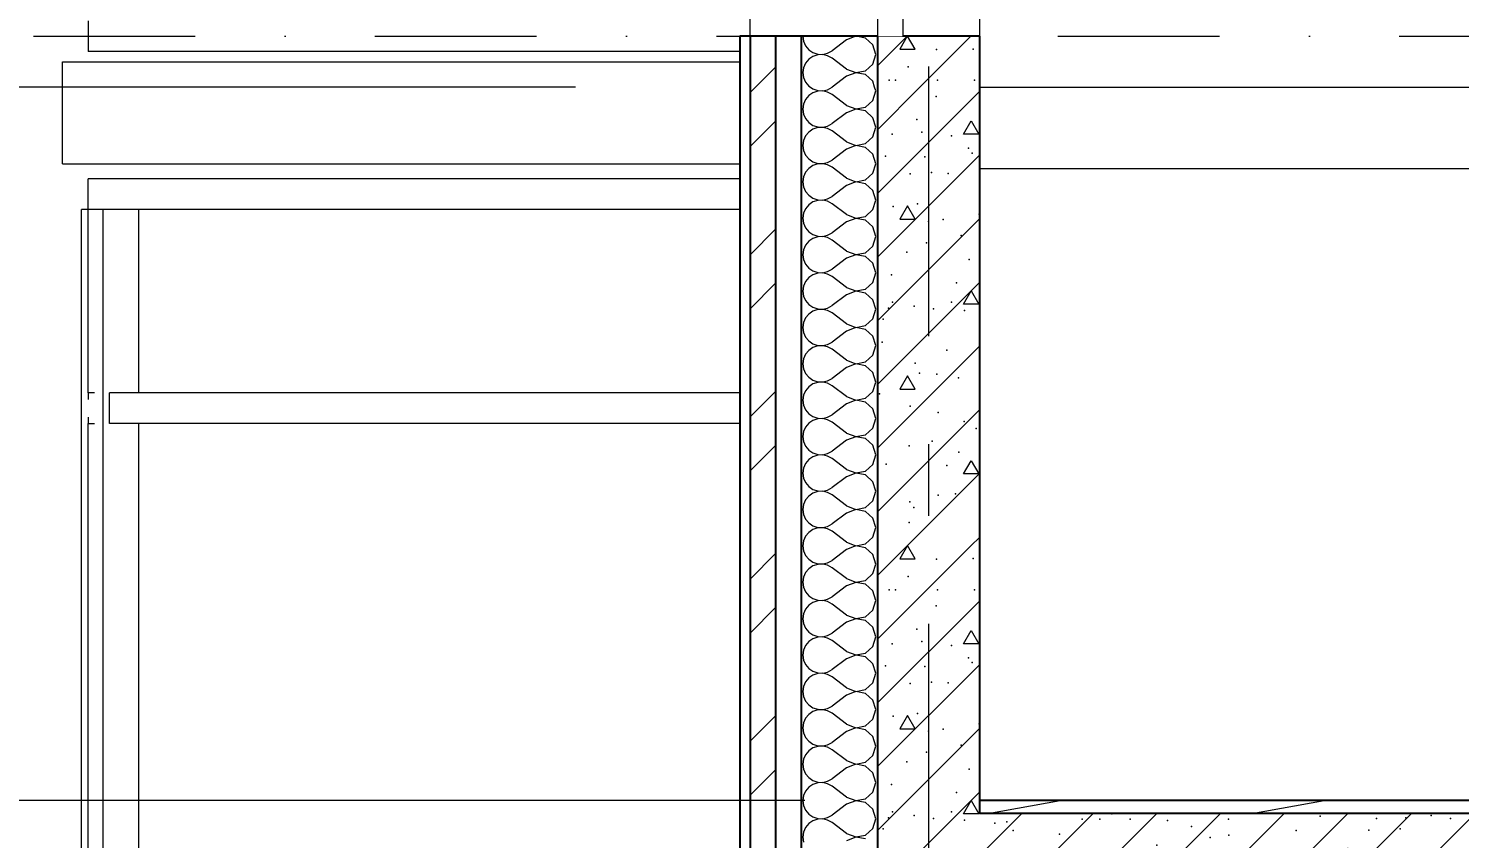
# Model space of a CAD drawing. Header units: millimetres. Extents: x 18162 to 7085488, y 72188 to 247925.
# Drawn here: x 3663562 to 3666371, y 120544 to 122133 of the extents above; entities that cross this region are included whole.
import ezdxf
from ezdxf.enums import TextEntityAlignment as Align

# ---------------------------------------------------------------- set-up
doc = ezdxf.new("R2010")
doc.units = ezdxf.units.MM
doc.header["$MEASUREMENT"] = 0
for name, pattern in [('Dot & Dashed', [670.277762, 317.5, -176.388889, 0, -176.388874]), ('Double Dashed', [1093.611073, 529.166651, -211.666656, 141.111112, -211.666656]), ('Wipeout_Contour', [1000, 0, -1000])]:
    doc.linetypes.add(name, pattern=pattern)
for name, color, linetype in [('Archicad Windows', 7, 'Continuous'), ('Finish - Wall', 7, 'Continuous'), ('Structural - Bearing', 7, 'Continuous'), ('Structural - Grid', 7, 'Continuous'), ('Structural - Stair & Railing', 7, 'Continuous')]:
    doc.layers.add(name, color=color, linetype=linetype)
doc.styles.add('GENERATED_STYLE_3', font='', dxfattribs={"width": 0.8})
doc.styles.get('GENERATED_STYLE_3').set_extended_font_data('ISOCPEUR MON')
doc.dimstyles.new('GENERATED_STYLE__7', dxfattribs={"dimtxt": 220.000005, "dimasz": 114, "dimexe": 0.18, "dimexo": 342.629951, "dimgap": 0, "dimtad": 1, "dimdec": 0, "dimzin": 0, "dimdsep": 46, "dimtxsty": 'GENERATED_STYLE_3', "dimblk": 'ARROWHEAD_2', "dimblk1": 'ARROWHEAD_2', "dimblk2": 'ARROWHEAD_2', "dimcen": 0.09, "dimclrd": 13, "dimclre": 13, "dimclrt": 13, "dimadec": 0, "dimazin": 0, "dimtfac": 1, "dimtdec": 4, "dimtmove": 0, "dimatfit": 3, "dimfxl": 1, "dimtolj": 1, "dimtzin": 0, "dimarcsym": 0})
pattern_1 = [(45, (3761974.73, 95118), (-159.09903, 159.09903), []), (45, (3761921.7, 95171.04), (-159.09903, 159.09903), [])]

# ---------------------------------------------------------------- blocks, each defined once
blk = doc.blocks.new('*X848', base_point=(3761974.7, 95118))
at = {"layer": 'Structural - Bearing', "color": 7, "linetype": 'Continuous', "lineweight": 9}
for p, q in [((3665094.2, 122001.5), (3665088, 121993.9)), ((3665102.4, 122007.1), (3665094.2, 122001.5)), ((3665097.5, 122018), (3665102.4, 122014.6)), ((3665102.4, 122014.6), (3665111.7, 122011.5)), ((3665111.7, 122010.2), (3665102.4, 122007.1)), ((3665111.7, 122011.5), (3665121.5, 122011)), ((3665121.5, 122010.7), (3665111.7, 122010.2)), ((3665121.5, 122011), (3665131.1, 122013.2)), ((3665131.1, 122008.5), (3665121.5, 122010.7)), ((3665131.1, 122013.2), (3665139.8, 122018)), ((3665139.8, 122003.7), (3665131.1, 122008.5)), ((3665168.3, 121982.3), (3665139.8, 122003.7)), ((3665220.1, 121992.1), (3665225.5, 122010.9)), ((3665225.5, 122010.9), (3665223.5, 122018)), ((3665084, 121984.9), (3665082.6, 121975.1)), ((3665082.6, 121975.1), (3665084, 121965.4)), ((3665088, 121993.9), (3665084, 121984.9)), ((3665168.3, 121968), (3665139.8, 121946.6)), ((3665168.3, 121982.3), (3665186.6, 121975.3)), ((3665186.6, 121975), (3665168.3, 121968)), ((3665186.6, 121975.3), (3665205.7, 121978.9)), ((3665205.7, 121971.4), (3665186.6, 121975)), ((3665205.7, 121978.9), (3665220.1, 121992.1)), ((3665220.1, 121958.2), (3665205.7, 121971.4)), ((3665084, 121965.4), (3665088, 121956.4)), ((3665088, 121956.4), (3665094.2, 121948.8)), ((3665094.2, 121948.8), (3665102.4, 121943.2)), ((3665102.4, 121943.2), (3665111.7, 121940.1)), ((3665111.7, 121940.1), (3665121.5, 121939.6)), ((3665121.5, 121939.6), (3665131.1, 121941.8)), ((3665131.1, 121941.8), (3665139.8, 121946.6)), ((3665225.5, 121939.4), (3665220.1, 121958.2)), ((3665084, 121913.5), (3665082.6, 121903.7)), ((3665088, 121922.5), (3665084, 121913.5)), ((3665094.2, 121930.1), (3665088, 121922.5)), ((3665102.4, 121935.7), (3665094.2, 121930.1)), ((3665111.7, 121938.8), (3665102.4, 121935.7)), ((3665121.5, 121939.3), (3665111.7, 121938.8)), ((3665131.1, 121937.1), (3665121.5, 121939.3)), ((3665139.8, 121932.3), (3665131.1, 121937.1)), ((3665168.3, 121910.9), (3665139.8, 121932.3)), ((3665205.7, 121907.5), (3665220.1, 121920.7)), ((3665220.1, 121920.7), (3665225.5, 121939.4)), ((3665082.6, 121903.7), (3665084, 121894)), ((3665084, 121894), (3665088, 121884.9)), ((3665088, 121884.9), (3665094.2, 121877.4)), ((3665168.3, 121896.6), (3665139.8, 121875.1)), ((3665168.3, 121910.9), (3665186.6, 121903.9)), ((3665186.6, 121903.6), (3665168.3, 121896.6)), ((3665186.6, 121903.9), (3665205.7, 121907.5)), ((3665205.7, 121900), (3665186.6, 121903.6)), ((3665220.1, 121886.8), (3665205.7, 121900)), ((3665225.5, 121868), (3665220.1, 121886.8)), ((3665094.2, 121858.7), (3665088, 121851.1)), ((3665094.2, 121877.4), (3665102.4, 121871.8)), ((3665102.4, 121864.2), (3665094.2, 121858.7)), ((3665102.4, 121871.8), (3665111.7, 121868.6)), ((3665111.7, 121867.4), (3665102.4, 121864.2)), ((3665111.7, 121868.6), (3665121.5, 121868.2)), ((3665121.5, 121867.9), (3665111.7, 121867.4)), ((3665121.5, 121868.2), (3665131.1, 121870.4)), ((3665131.1, 121865.6), (3665121.5, 121867.9)), ((3665131.1, 121870.4), (3665139.8, 121875.1)), ((3665139.8, 121860.9), (3665131.1, 121865.6)), ((3665168.3, 121839.4), (3665139.8, 121860.9)), ((3665220.1, 121849.2), (3665225.5, 121868)), ((3665084, 121842.1), (3665082.6, 121832.3)), ((3665082.6, 121832.3), (3665084, 121822.5)), ((3665088, 121851.1), (3665084, 121842.1)), ((3665168.3, 121839.4), (3665186.6, 121832.4)), ((3665186.6, 121832.1), (3665168.3, 121825.1)), ((3665186.6, 121832.4), (3665205.7, 121836.1)), ((3665205.7, 121828.5), (3665186.6, 121832.1)), ((3665205.7, 121836.1), (3665220.1, 121849.2)), ((3665220.1, 121815.4), (3665205.7, 121828.5)), ((3665084, 121822.5), (3665088, 121813.5)), ((3665088, 121813.5), (3665094.2, 121805.9)), ((3665094.2, 121805.9), (3665102.4, 121800.3)), ((3665102.4, 121800.3), (3665111.7, 121797.2)), ((3665131.1, 121799), (3665139.8, 121803.7)), ((3665168.3, 121825.1), (3665139.8, 121803.7)), ((3665225.5, 121796.6), (3665220.1, 121815.4)), ((3665088, 121779.6), (3665084, 121770.6)), ((3665094.2, 121787.2), (3665088, 121779.6)), ((3665102.4, 121792.8), (3665094.2, 121787.2)), ((3665111.7, 121796), (3665102.4, 121792.8)), ((3665111.7, 121797.2), (3665121.5, 121796.7)), ((3665121.5, 121796.4), (3665111.7, 121796)), ((3665121.5, 121796.7), (3665131.1, 121799)), ((3665131.1, 121794.2), (3665121.5, 121796.4)), ((3665139.8, 121789.4), (3665131.1, 121794.2)), ((3665168.3, 121768), (3665139.8, 121789.4)), ((3665205.7, 121764.6), (3665220.1, 121777.8)), ((3665220.1, 121777.8), (3665225.5, 121796.6)), ((3665084, 121770.6), (3665082.6, 121760.9)), ((3665082.6, 121760.9), (3665084, 121751.1)), ((3665084, 121751.1), (3665088, 121742.1)), ((3665168.3, 121753.7), (3665139.8, 121732.3)), ((3665168.3, 121768), (3665186.6, 121761)), ((3665186.6, 121760.7), (3665168.3, 121753.7)), ((3665186.6, 121761), (3665205.7, 121764.6)), ((3665205.7, 121757.1), (3665186.6, 121760.7)), ((3665220.1, 121743.9), (3665205.7, 121757.1)), ((3665225.5, 121725.1), (3665220.1, 121743.9)), ((3665088, 121742.1), (3665094.2, 121734.5)), ((3665094.2, 121715.8), (3665088, 121708.2)), ((3665094.2, 121734.5), (3665102.4, 121728.9)), ((3665102.4, 121721.4), (3665094.2, 121715.8)), ((3665102.4, 121728.9), (3665111.7, 121725.8)), ((3665111.7, 121724.5), (3665102.4, 121721.4)), ((3665111.7, 121725.8), (3665121.5, 121725.3)), ((3665121.5, 121725), (3665111.7, 121724.5)), ((3665121.5, 121725.3), (3665131.1, 121727.5)), ((3665131.1, 121722.8), (3665121.5, 121725)), ((3665131.1, 121727.5), (3665139.8, 121732.3)), ((3665139.8, 121718), (3665131.1, 121722.8)), ((3665168.3, 121696.6), (3665139.8, 121718)), ((3665220.1, 121706.4), (3665225.5, 121725.1)), ((3665084, 121699.2), (3665082.6, 121689.4)), ((3665082.6, 121689.4), (3665084, 121679.7)), ((3665088, 121708.2), (3665084, 121699.2)), ((3665168.3, 121696.6), (3665186.6, 121689.6)), ((3665186.6, 121689.3), (3665168.3, 121682.3)), ((3665186.6, 121689.6), (3665205.7, 121693.2)), ((3665205.7, 121685.7), (3665186.6, 121689.3)), ((3665205.7, 121693.2), (3665220.1, 121706.4)), ((3665084, 121679.7), (3665088, 121670.7)), ((3665088, 121670.7), (3665094.2, 121663.1)), ((3665094.2, 121663.1), (3665102.4, 121657.5)), ((3665131.1, 121656.1), (3665139.8, 121660.9)), ((3665168.3, 121682.3), (3665139.8, 121660.9)), ((3665220.1, 121672.5), (3665205.7, 121685.7)), ((3665225.5, 121653.7), (3665220.1, 121672.5)), ((3665088, 121636.8), (3665084, 121627.8)), ((3665094.2, 121644.4), (3665088, 121636.8)), ((3665102.4, 121650), (3665094.2, 121644.4)), ((3665102.4, 121657.5), (3665111.7, 121654.3)), ((3665111.7, 121653.1), (3665102.4, 121650)), ((3665111.7, 121654.3), (3665121.5, 121653.9)), ((3665121.5, 121653.6), (3665111.7, 121653.1)), ((3665121.5, 121653.9), (3665131.1, 121656.1)), ((3665131.1, 121651.3), (3665121.5, 121653.6)), ((3665139.8, 121646.6), (3665131.1, 121651.3)), ((3665168.3, 121625.1), (3665139.8, 121646.6)), ((3665205.7, 121621.8), (3665220.1, 121634.9)), ((3665220.1, 121634.9), (3665225.5, 121653.7)), ((3665084, 121627.8), (3665082.6, 121618)), ((3665082.6, 121618), (3665084, 121608.2)), ((3665084, 121608.2), (3665088, 121599.2)), ((3665168.3, 121610.9), (3665139.8, 121589.4)), ((3665168.3, 121625.1), (3665186.6, 121618.2)), ((3665186.6, 121617.9), (3665168.3, 121610.9)), ((3665186.6, 121618.2), (3665205.7, 121621.8)), ((3665205.7, 121614.2), (3665186.6, 121617.9)), ((3665220.1, 121601.1), (3665205.7, 121614.2)), ((3665088, 121599.2), (3665094.2, 121591.6)), ((3665094.2, 121591.6), (3665102.4, 121586.1)), ((3665102.4, 121578.5), (3665094.2, 121572.9)), ((3665102.4, 121586.1), (3665111.7, 121582.9)), ((3665111.7, 121581.7), (3665102.4, 121578.5)), ((3665111.7, 121582.9), (3665121.5, 121582.4)), ((3665121.5, 121582.1), (3665111.7, 121581.7)), ((3665121.5, 121582.4), (3665131.1, 121584.7)), ((3665131.1, 121579.9), (3665121.5, 121582.1)), ((3665131.1, 121584.7), (3665139.8, 121589.4)), ((3665139.8, 121575.1), (3665131.1, 121579.9)), ((3665168.3, 121553.7), (3665139.8, 121575.1)), ((3665225.5, 121582.3), (3665220.1, 121601.1)), ((3665220.1, 121563.5), (3665225.5, 121582.3)), ((3665084, 121556.3), (3665082.6, 121546.6)), ((3665082.6, 121546.6), (3665084, 121536.8)), ((3665088, 121565.4), (3665084, 121556.3)), ((3665094.2, 121572.9), (3665088, 121565.4)), ((3665168.3, 121553.7), (3665186.6, 121546.7)), ((3665186.6, 121546.4), (3665168.3, 121539.4)), ((3665186.6, 121546.7), (3665205.7, 121550.3)), ((3665205.7, 121542.8), (3665186.6, 121546.4)), ((3665205.7, 121550.3), (3665220.1, 121563.5)), ((3665084, 121536.8), (3665088, 121527.8)), ((3665088, 121527.8), (3665094.2, 121520.2)), ((3665094.2, 121520.2), (3665102.4, 121514.6)), ((3665168.3, 121539.4), (3665139.8, 121518)), ((3665220.1, 121529.6), (3665205.7, 121542.8)), ((3665225.5, 121510.9), (3665220.1, 121529.6)), ((3665088, 121493.9), (3665084, 121484.9)), ((3665094.2, 121501.5), (3665088, 121493.9)), ((3665102.4, 121507.1), (3665094.2, 121501.5)), ((3665102.4, 121514.6), (3665111.7, 121511.5)), ((3665111.7, 121510.2), (3665102.4, 121507.1)), ((3665111.7, 121511.5), (3665121.5, 121511)), ((3665121.5, 121510.7), (3665111.7, 121510.2)), ((3665121.5, 121511), (3665131.1, 121513.2)), ((3665131.1, 121508.5), (3665121.5, 121510.7)), ((3665131.1, 121513.2), (3665139.8, 121518)), ((3665139.8, 121503.7), (3665131.1, 121508.5)), ((3665168.3, 121482.3), (3665139.8, 121503.7)), ((3665205.7, 121478.9), (3665220.1, 121492.1)), ((3665220.1, 121492.1), (3665225.5, 121510.9)), ((3665084, 121484.9), (3665082.6, 121475.1)), ((3665082.6, 121475.1), (3665084, 121465.4)), ((3665084, 121465.4), (3665088, 121456.4)), ((3665168.3, 121468), (3665139.8, 121446.6)), ((3665168.3, 121482.3), (3665186.6, 121475.3)), ((3665186.6, 121475), (3665168.3, 121468)), ((3665186.6, 121475.3), (3665205.7, 121478.9)), ((3665205.7, 121471.4), (3665186.6, 121475)), ((3665220.1, 121458.2), (3665205.7, 121471.4)), ((3665088, 121456.4), (3665094.2, 121448.8)), ((3665094.2, 121448.8), (3665102.4, 121443.2)), ((3665102.4, 121435.7), (3665094.2, 121430.1)), ((3665102.4, 121443.2), (3665111.7, 121440.1)), ((3665111.7, 121438.8), (3665102.4, 121435.7)), ((3665111.7, 121440.1), (3665121.5, 121439.6)), ((3665121.5, 121439.3), (3665111.7, 121438.8)), ((3665121.5, 121439.6), (3665131.1, 121441.8)), ((3665131.1, 121437.1), (3665121.5, 121439.3)), ((3665131.1, 121441.8), (3665139.8, 121446.6)), ((3665139.8, 121432.3), (3665131.1, 121437.1)), ((3665225.5, 121439.4), (3665220.1, 121458.2)), ((3665220.1, 121420.7), (3665225.5, 121439.4)), ((3665084, 121413.5), (3665082.6, 121403.7)), ((3665088, 121422.5), (3665084, 121413.5)), ((3665094.2, 121430.1), (3665088, 121422.5)), ((3665168.3, 121410.9), (3665139.8, 121432.3)), ((3665168.3, 121410.9), (3665186.6, 121403.9)), ((3665186.6, 121403.9), (3665205.7, 121407.5)), ((3665205.7, 121407.5), (3665220.1, 121420.7)), ((3665082.6, 121403.7), (3665084, 121394)), ((3665084, 121394), (3665088, 121384.9)), ((3665088, 121384.9), (3665094.2, 121377.4)), ((3665168.3, 121396.6), (3665139.8, 121375.1)), ((3665186.6, 121403.6), (3665168.3, 121396.6)), ((3665205.7, 121400), (3665186.6, 121403.6)), ((3665220.1, 121386.8), (3665205.7, 121400)), ((3665225.5, 121368), (3665220.1, 121386.8)), ((3665088, 121351.1), (3665084, 121342.1)), ((3665094.2, 121358.7), (3665088, 121351.1)), ((3665094.2, 121377.4), (3665102.4, 121371.8)), ((3665102.4, 121364.2), (3665094.2, 121358.7)), ((3665102.4, 121371.8), (3665111.7, 121368.6)), ((3665111.7, 121367.4), (3665102.4, 121364.2)), ((3665111.7, 121368.6), (3665121.5, 121368.2)), ((3665121.5, 121367.9), (3665111.7, 121367.4)), ((3665121.5, 121368.2), (3665131.1, 121370.4)), ((3665131.1, 121365.6), (3665121.5, 121367.9)), ((3665131.1, 121370.4), (3665139.8, 121375.1)), ((3665139.8, 121360.9), (3665131.1, 121365.6)), ((3665168.3, 121339.4), (3665139.8, 121360.9)), ((3665220.1, 121349.2), (3665225.5, 121368)), ((3665084, 121342.1), (3665082.6, 121332.3)), ((3665082.6, 121332.3), (3665084, 121322.5)), ((3665084, 121322.5), (3665088, 121313.5)), ((3665168.3, 121325.1), (3665139.8, 121303.7)), ((3665168.3, 121339.4), (3665186.6, 121332.4)), ((3665186.6, 121332.1), (3665168.3, 121325.1)), ((3665186.6, 121332.4), (3665205.7, 121336.1)), ((3665205.7, 121328.5), (3665186.6, 121332.1)), ((3665205.7, 121336.1), (3665220.1, 121349.2)), ((3665220.1, 121315.4), (3665205.7, 121328.5)), ((3665088, 121313.5), (3665094.2, 121305.9)), ((3665094.2, 121305.9), (3665102.4, 121300.3)), ((3665102.4, 121300.3), (3665111.7, 121297.2)), ((3665111.7, 121296), (3665102.4, 121292.8)), ((3665111.7, 121297.2), (3665121.5, 121296.7)), ((3665121.5, 121296.4), (3665111.7, 121296)), ((3665121.5, 121296.7), (3665131.1, 121299)), ((3665131.1, 121294.2), (3665121.5, 121296.4)), ((3665131.1, 121299), (3665139.8, 121303.7)), ((3665139.8, 121289.4), (3665131.1, 121294.2)), ((3665225.5, 121296.6), (3665220.1, 121315.4)), ((3665220.1, 121277.8), (3665225.5, 121296.6)), ((3665084, 121270.6), (3665082.6, 121260.9)), ((3665088, 121279.6), (3665084, 121270.6)), ((3665094.2, 121287.2), (3665088, 121279.6)), ((3665102.4, 121292.8), (3665094.2, 121287.2)), ((3665168.3, 121268), (3665139.8, 121289.4)), ((3665168.3, 121268), (3665186.6, 121261)), ((3665205.7, 121264.6), (3665220.1, 121277.8)), ((3665082.6, 121260.9), (3665084, 121251.1)), ((3665084, 121251.1), (3665088, 121242.1)), ((3665088, 121242.1), (3665094.2, 121234.5)), ((3665168.3, 121253.7), (3665139.8, 121232.3)), ((3665186.6, 121260.7), (3665168.3, 121253.7)), ((3665186.6, 121261), (3665205.7, 121264.6)), ((3665205.7, 121257.1), (3665186.6, 121260.7)), ((3665220.1, 121243.9), (3665205.7, 121257.1)), ((3665225.5, 121225.1), (3665220.1, 121243.9)), ((3665094.2, 121215.8), (3665088, 121208.2)), ((3665094.2, 121234.5), (3665102.4, 121228.9)), ((3665102.4, 121221.4), (3665094.2, 121215.8)), ((3665102.4, 121228.9), (3665111.7, 121225.8)), ((3665111.7, 121224.5), (3665102.4, 121221.4)), ((3665111.7, 121225.8), (3665121.5, 121225.3)), ((3665121.5, 121225), (3665111.7, 121224.5)), ((3665121.5, 121225.3), (3665131.1, 121227.5)), ((3665131.1, 121222.8), (3665121.5, 121225)), ((3665131.1, 121227.5), (3665139.8, 121232.3)), ((3665139.8, 121218), (3665131.1, 121222.8)), ((3665168.3, 121196.6), (3665139.8, 121218)), ((3665220.1, 121206.4), (3665225.5, 121225.1)), ((3665084, 121199.2), (3665082.6, 121189.4)), ((3665082.6, 121189.4), (3665084, 121179.7)), ((3665088, 121208.2), (3665084, 121199.2)), ((3665168.3, 121182.3), (3665139.8, 121160.9)), ((3665168.3, 121196.6), (3665186.6, 121189.6)), ((3665186.6, 121189.3), (3665168.3, 121182.3)), ((3665186.6, 121189.6), (3665205.7, 121193.2)), ((3665205.7, 121185.7), (3665186.6, 121189.3)), ((3665205.7, 121193.2), (3665220.1, 121206.4)), ((3665220.1, 121172.5), (3665205.7, 121185.7)), ((3665084, 121179.7), (3665088, 121170.7)), ((3665088, 121170.7), (3665094.2, 121163.1)), ((3665094.2, 121163.1), (3665102.4, 121157.5)), ((3665102.4, 121157.5), (3665111.7, 121154.3)), ((3665111.7, 121154.3), (3665121.5, 121153.9)), ((3665121.5, 121153.6), (3665111.7, 121153.1)), ((3665121.5, 121153.9), (3665131.1, 121156.1)), ((3665131.1, 121151.3), (3665121.5, 121153.6)), ((3665131.1, 121156.1), (3665139.8, 121160.9)), ((3665225.5, 121153.7), (3665220.1, 121172.5)), ((3665220.1, 121134.9), (3665225.5, 121153.7)), ((3665084, 121127.8), (3665082.6, 121118)), ((3665088, 121136.8), (3665084, 121127.8)), ((3665094.2, 121144.4), (3665088, 121136.8)), ((3665102.4, 121150), (3665094.2, 121144.4)), ((3665111.7, 121153.1), (3665102.4, 121150)), ((3665139.8, 121146.6), (3665131.1, 121151.3)), ((3665168.3, 121125.1), (3665139.8, 121146.6)), ((3665168.3, 121125.1), (3665186.6, 121118.2)), ((3665205.7, 121121.8), (3665220.1, 121134.9)), ((3665082.6, 121118), (3665084, 121108.2)), ((3665084, 121108.2), (3665088, 121099.2)), ((3665088, 121099.2), (3665094.2, 121091.6)), ((3665168.3, 121110.9), (3665139.8, 121089.4)), ((3665186.6, 121117.9), (3665168.3, 121110.9)), ((3665186.6, 121118.2), (3665205.7, 121121.8)), ((3665205.7, 121114.2), (3665186.6, 121117.9)), ((3665220.1, 121101.1), (3665205.7, 121114.2)), ((3665225.5, 121082.3), (3665220.1, 121101.1)), ((3665094.2, 121072.9), (3665088, 121065.4)), ((3665094.2, 121091.6), (3665102.4, 121086.1)), ((3665102.4, 121078.5), (3665094.2, 121072.9)), ((3665102.4, 121086.1), (3665111.7, 121082.9)), ((3665111.7, 121081.7), (3665102.4, 121078.5)), ((3665111.7, 121082.9), (3665121.5, 121082.4)), ((3665121.5, 121082.1), (3665111.7, 121081.7)), ((3665121.5, 121082.4), (3665131.1, 121084.7)), ((3665131.1, 121079.9), (3665121.5, 121082.1)), ((3665131.1, 121084.7), (3665139.8, 121089.4)), ((3665139.8, 121075.1), (3665131.1, 121079.9)), ((3665168.3, 121053.7), (3665139.8, 121075.1)), ((3665220.1, 121063.5), (3665225.5, 121082.3)), ((3665084, 121056.3), (3665082.6, 121046.6)), ((3665082.6, 121046.6), (3665084, 121036.8)), ((3665088, 121065.4), (3665084, 121056.3)), ((3665168.3, 121053.7), (3665186.6, 121046.7)), ((3665186.6, 121046.4), (3665168.3, 121039.4)), ((3665186.6, 121046.7), (3665205.7, 121050.3)), ((3665205.7, 121042.8), (3665186.6, 121046.4)), ((3665205.7, 121050.3), (3665220.1, 121063.5)), ((3665220.1, 121029.6), (3665205.7, 121042.8)), ((3665084, 121036.8), (3665088, 121027.8)), ((3665088, 121027.8), (3665094.2, 121020.2)), ((3665094.2, 121020.2), (3665102.4, 121014.6)), ((3665102.4, 121014.6), (3665111.7, 121011.5)), ((3665121.5, 121011), (3665131.1, 121013.2)), ((3665131.1, 121013.2), (3665139.8, 121018)), ((3665168.3, 121039.4), (3665139.8, 121018)), ((3665225.5, 121010.9), (3665220.1, 121029.6)), ((3665084, 120984.9), (3665082.6, 120975.1)), ((3665088, 120993.9), (3665084, 120984.9)), ((3665094.2, 121001.5), (3665088, 120993.9)), ((3665102.4, 121007.1), (3665094.2, 121001.5)), ((3665111.7, 121010.2), (3665102.4, 121007.1)), ((3665111.7, 121011.5), (3665121.5, 121011)), ((3665121.5, 121010.7), (3665111.7, 121010.2)), ((3665131.1, 121008.5), (3665121.5, 121010.7)), ((3665139.8, 121003.7), (3665131.1, 121008.5)), ((3665168.3, 120982.3), (3665139.8, 121003.7)), ((3665205.7, 120978.9), (3665220.1, 120992.1)), ((3665220.1, 120992.1), (3665225.5, 121010.9)), ((3665082.6, 120975.1), (3665084, 120965.4)), ((3665084, 120965.4), (3665088, 120956.4)), ((3665168.3, 120968), (3665139.8, 120946.6)), ((3665168.3, 120982.3), (3665186.6, 120975.3)), ((3665186.6, 120975), (3665168.3, 120968)), ((3665186.6, 120975.3), (3665205.7, 120978.9)), ((3665205.7, 120971.4), (3665186.6, 120975)), ((3665220.1, 120958.2), (3665205.7, 120971.4)), ((3665225.5, 120939.4), (3665220.1, 120958.2)), ((3665088, 120956.4), (3665094.2, 120948.8)), ((3665094.2, 120930.1), (3665088, 120922.5)), ((3665094.2, 120948.8), (3665102.4, 120943.2)), ((3665102.4, 120935.7), (3665094.2, 120930.1)), ((3665102.4, 120943.2), (3665111.7, 120940.1)), ((3665111.7, 120938.8), (3665102.4, 120935.7)), ((3665111.7, 120940.1), (3665121.5, 120939.6)), ((3665121.5, 120939.3), (3665111.7, 120938.8)), ((3665121.5, 120939.6), (3665131.1, 120941.8)), ((3665131.1, 120937.1), (3665121.5, 120939.3)), ((3665131.1, 120941.8), (3665139.8, 120946.6)), ((3665139.8, 120932.3), (3665131.1, 120937.1)), ((3665168.3, 120910.9), (3665139.8, 120932.3)), ((3665220.1, 120920.7), (3665225.5, 120939.4)), ((3665084, 120913.5), (3665082.6, 120903.7)), ((3665082.6, 120903.7), (3665084, 120894)), ((3665088, 120922.5), (3665084, 120913.5)), ((3665168.3, 120910.9), (3665186.6, 120903.9)), ((3665186.6, 120903.6), (3665168.3, 120896.6)), ((3665186.6, 120903.9), (3665205.7, 120907.5)), ((3665205.7, 120900), (3665186.6, 120903.6)), ((3665205.7, 120907.5), (3665220.1, 120920.7)), ((3665084, 120894), (3665088, 120884.9)), ((3665088, 120884.9), (3665094.2, 120877.4)), ((3665094.2, 120877.4), (3665102.4, 120871.8)), ((3665131.1, 120870.4), (3665139.8, 120875.1)), ((3665168.3, 120896.6), (3665139.8, 120875.1)), ((3665220.1, 120886.8), (3665205.7, 120900)), ((3665225.5, 120868), (3665220.1, 120886.8)), ((3665088, 120851.1), (3665084, 120842.1)), ((3665094.2, 120858.7), (3665088, 120851.1)), ((3665102.4, 120864.2), (3665094.2, 120858.7)), ((3665102.4, 120871.8), (3665111.7, 120868.6)), ((3665111.7, 120867.4), (3665102.4, 120864.2)), ((3665111.7, 120868.6), (3665121.5, 120868.2)), ((3665121.5, 120867.9), (3665111.7, 120867.4)), ((3665121.5, 120868.2), (3665131.1, 120870.4)), ((3665131.1, 120865.6), (3665121.5, 120867.9)), ((3665139.8, 120860.9), (3665131.1, 120865.6)), ((3665168.3, 120839.4), (3665139.8, 120860.9)), ((3665205.7, 120836.1), (3665220.1, 120849.2)), ((3665220.1, 120849.2), (3665225.5, 120868)), ((3665084, 120842.1), (3665082.6, 120832.3)), ((3665082.6, 120832.3), (3665084, 120822.5)), ((3665084, 120822.5), (3665088, 120813.5)), ((3665168.3, 120825.1), (3665139.8, 120803.7)), ((3665168.3, 120839.4), (3665186.6, 120832.4)), ((3665186.6, 120832.1), (3665168.3, 120825.1)), ((3665186.6, 120832.4), (3665205.7, 120836.1)), ((3665205.7, 120828.5), (3665186.6, 120832.1)), ((3665220.1, 120815.4), (3665205.7, 120828.5)), ((3665088, 120813.5), (3665094.2, 120805.9)), ((3665094.2, 120805.9), (3665102.4, 120800.3)), ((3665102.4, 120792.8), (3665094.2, 120787.2)), ((3665102.4, 120800.3), (3665111.7, 120797.2)), ((3665111.7, 120796), (3665102.4, 120792.8)), ((3665111.7, 120797.2), (3665121.5, 120796.7)), ((3665121.5, 120796.4), (3665111.7, 120796)), ((3665121.5, 120796.7), (3665131.1, 120799)), ((3665131.1, 120794.2), (3665121.5, 120796.4)), ((3665131.1, 120799), (3665139.8, 120803.7)), ((3665139.8, 120789.4), (3665131.1, 120794.2)), ((3665168.3, 120768), (3665139.8, 120789.4)), ((3665225.5, 120796.6), (3665220.1, 120815.4)), ((3665220.1, 120777.8), (3665225.5, 120796.6)), ((3665084, 120770.6), (3665082.6, 120760.9)), ((3665082.6, 120760.9), (3665084, 120751.1)), ((3665088, 120779.6), (3665084, 120770.6)), ((3665094.2, 120787.2), (3665088, 120779.6)), ((3665168.3, 120768), (3665186.6, 120761)), ((3665186.6, 120760.7), (3665168.3, 120753.7)), ((3665186.6, 120761), (3665205.7, 120764.6)), ((3665205.7, 120757.1), (3665186.6, 120760.7)), ((3665205.7, 120764.6), (3665220.1, 120777.8)), ((3665084, 120751.1), (3665088, 120742.1)), ((3665088, 120742.1), (3665094.2, 120734.5)), ((3665094.2, 120734.5), (3665102.4, 120728.9)), ((3665131.1, 120727.5), (3665139.8, 120732.3)), ((3665168.3, 120753.7), (3665139.8, 120732.3)), ((3665220.1, 120743.9), (3665205.7, 120757.1)), ((3665225.5, 120725.1), (3665220.1, 120743.9)), ((3665088, 120708.2), (3665084, 120699.2)), ((3665094.2, 120715.8), (3665088, 120708.2)), ((3665102.4, 120721.4), (3665094.2, 120715.8)), ((3665102.4, 120728.9), (3665111.7, 120725.8)), ((3665111.7, 120724.5), (3665102.4, 120721.4)), ((3665111.7, 120725.8), (3665121.5, 120725.3)), ((3665121.5, 120725), (3665111.7, 120724.5)), ((3665121.5, 120725.3), (3665131.1, 120727.5)), ((3665131.1, 120722.8), (3665121.5, 120725)), ((3665139.8, 120718), (3665131.1, 120722.8)), ((3665168.3, 120696.6), (3665139.8, 120718)), ((3665205.7, 120693.2), (3665220.1, 120706.4)), ((3665220.1, 120706.4), (3665225.5, 120725.1)), ((3665084, 120699.2), (3665082.6, 120689.4)), ((3665082.6, 120689.4), (3665084, 120679.7)), ((3665084, 120679.7), (3665088, 120670.7)), ((3665168.3, 120682.3), (3665139.8, 120660.9)), ((3665168.3, 120696.6), (3665186.6, 120689.6)), ((3665186.6, 120689.3), (3665168.3, 120682.3)), ((3665186.6, 120689.6), (3665205.7, 120693.2)), ((3665205.7, 120685.7), (3665186.6, 120689.3)), ((3665220.1, 120672.5), (3665205.7, 120685.7)), ((3665088, 120670.7), (3665094.2, 120663.1)), ((3665094.2, 120663.1), (3665102.4, 120657.5)), ((3665102.4, 120650), (3665094.2, 120644.4)), ((3665102.4, 120657.5), (3665111.7, 120654.3)), ((3665111.7, 120653.1), (3665102.4, 120650)), ((3665111.7, 120654.3), (3665121.5, 120653.9)), ((3665121.5, 120653.6), (3665111.7, 120653.1)), ((3665121.5, 120653.9), (3665131.1, 120656.1)), ((3665131.1, 120651.3), (3665121.5, 120653.6)), ((3665131.1, 120656.1), (3665139.8, 120660.9)), ((3665139.8, 120646.6), (3665131.1, 120651.3)), ((3665225.5, 120653.7), (3665220.1, 120672.5)), ((3665220.1, 120634.9), (3665225.5, 120653.7)), ((3665084, 120627.8), (3665082.6, 120618)), ((3665088, 120636.8), (3665084, 120627.8)), ((3665094.2, 120644.4), (3665088, 120636.8)), ((3665168.3, 120625.1), (3665139.8, 120646.6)), ((3665168.3, 120625.1), (3665186.6, 120618.2)), ((3665186.6, 120618.2), (3665205.7, 120621.8)), ((3665205.7, 120621.8), (3665220.1, 120634.9)), ((3665082.6, 120618), (3665084, 120608.2)), ((3665084, 120608.2), (3665088, 120599.2)), ((3665088, 120599.2), (3665094.2, 120591.6)), ((3665094.2, 120591.6), (3665102.4, 120586.1)), ((3665168.3, 120610.9), (3665139.8, 120589.4)), ((3665186.6, 120617.9), (3665168.3, 120610.9)), ((3665205.7, 120614.2), (3665186.6, 120617.9)), ((3665220.1, 120601.1), (3665205.7, 120614.2)), ((3665225.5, 120582.3), (3665220.1, 120601.1)), ((3665088, 120565.4), (3665084, 120556.3)), ((3665094.2, 120572.9), (3665088, 120565.4)), ((3665102.4, 120578.5), (3665094.2, 120572.9)), ((3665102.4, 120586.1), (3665111.7, 120582.9)), ((3665111.7, 120581.7), (3665102.4, 120578.5)), ((3665111.7, 120582.9), (3665121.5, 120582.4)), ((3665121.5, 120582.1), (3665111.7, 120581.7)), ((3665121.5, 120582.4), (3665131.1, 120584.7)), ((3665131.1, 120579.9), (3665121.5, 120582.1)), ((3665131.1, 120584.7), (3665139.8, 120589.4)), ((3665139.8, 120575.1), (3665131.1, 120579.9)), ((3665168.3, 120553.7), (3665139.8, 120575.1)), ((3665205.7, 120550.3), (3665220.1, 120563.5)), ((3665220.1, 120563.5), (3665225.5, 120582.3)), ((3665084, 120556.3), (3665082.6, 120546.6)), ((3665082.6, 120546.6), (3665084, 120536.8)), ((3665168.3, 120553.7), (3665186.6, 120546.7)), ((3665186.6, 120546.4), (3665168.3, 120539.4)), ((3665186.6, 120546.7), (3665205.7, 120550.3)), ((3665205.7, 120542.8), (3665186.6, 120546.4))]:
    blk.add_line(p, q, dxfattribs=at)
blk = doc.blocks.new('*X850', base_point=(3761974.7, 95118))
at = {"layer": 'Structural - Bearing', "color": 7, "linetype": 'Continuous', "lineweight": 9}
for p, q in [((3665229.1, 121934.7), (3665312.3, 122018)), ((3665229.1, 121809.7), (3665429.1, 122009.7)), ((3665397.6, 121925.8), (3665412.8, 121951.8)), ((3665412.8, 121951.8), (3665427.7, 121925.7)), ((3665427.7, 121925.7), (3665397.6, 121925.8)), ((3665229.1, 121684.7), (3665429.1, 121884.7)), ((3665287.8, 121785.1), (3665272.9, 121759.1)), ((3665302.9, 121759.1), (3665287.8, 121785.1)), ((3665229.1, 121559.7), (3665429.1, 121759.7)), ((3665272.9, 121759.1), (3665302.9, 121759.1)), ((3665229.1, 121434.7), (3665429.1, 121634.7)), ((3665397.6, 121592.4), (3665412.8, 121618.5)), ((3665412.8, 121618.5), (3665427.7, 121592.4)), ((3665427.7, 121592.4), (3665397.6, 121592.4)), ((3665229.1, 121309.7), (3665429.1, 121509.7)), ((3665287.8, 121451.8), (3665272.9, 121425.7)), ((3665302.9, 121425.8), (3665287.8, 121451.8)), ((3665272.9, 121425.7), (3665302.9, 121425.8)), ((3665229.1, 121184.7), (3665429.1, 121384.7)), ((3665397.6, 121259.1), (3665412.8, 121285.1)), ((3665412.8, 121285.1), (3665427.7, 121259.1)), ((3665287.8, 121118.4), (3665429.1, 121259.7)), ((3665427.7, 121259.1), (3665397.6, 121259.1)), ((3665412.8, 121118.4), (3665429.1, 121134.7)), ((3665229.1, 120934.7), (3665412.8, 121118.4)), ((3665229.1, 121059.7), (3665287.8, 121118.4)), ((3665287.8, 121118.4), (3665272.9, 121092.4)), ((3665302.9, 121092.4), (3665287.8, 121118.4)), ((3665272.9, 121092.4), (3665302.9, 121092.4)), ((3665229.1, 120809.7), (3665429.1, 121009.7)), ((3665397.6, 120925.8), (3665412.8, 120951.8)), ((3665412.8, 120951.8), (3665427.7, 120925.7)), ((3665427.7, 120925.7), (3665397.6, 120925.8)), ((3665229.1, 120684.7), (3665429.1, 120884.7)), ((3665287.8, 120785.1), (3665272.9, 120759.1)), ((3665302.9, 120759.1), (3665287.8, 120785.1)), ((3665229.1, 120559.7), (3665429.1, 120759.7)), ((3665272.9, 120759.1), (3665302.9, 120759.1)), ((3665229.1, 120434.7), (3665429.1, 120634.7)), ((3665397.6, 120592.4), (3665412.8, 120618.4)), ((3665427.7, 120592.4), (3665397.6, 120592.4)), ((3665412.8, 120618.4), (3665427.7, 120592.4))]:
    blk.add_line(p, q, dxfattribs=at)
for p in [(3665344.5, 122000.1), (3665306.1, 121954.7), (3665257.8, 121925.8), (3665315.8, 121930.1), (3665374.1, 121922.7), (3665408, 121898.1), (3665414.8, 121888.9), (3665244.8, 121882.7), (3665322.1, 121881.2), (3665229.4, 121844.1), (3665293, 121848.2), (3665335.1, 121850.6), (3665367.7, 121849), (3665367.7, 121849), (3665259.9, 121784.1), (3665307.6, 121789.3), (3665329.5, 121754.5), (3665357.8, 121758.4), (3665428.6, 121768.9), (3665393.3, 121727.3), (3665286.5, 121694.2), (3665325.2, 121712.9), (3665409.1, 121680), (3665256.8, 121650), (3665383.9, 121633.9), (3665251, 121584.5), (3665258.7, 121595.9), (3665300.9, 121588.6), (3665339.1, 121582.9), (3665374.6, 121595.9), (3665399.7, 121579.9), (3665240.2, 121562.8), (3665238.5, 121518), (3665365.1, 121501.9), (3665303.1, 121476.8), (3665311.4, 121457), (3665345.3, 121454.7), (3665388.3, 121447.7), (3665233.1, 121416.4), (3665293.2, 121392.4), (3665348, 121379.5), (3665399.4, 121361.9), (3665336.2, 121323.7), (3665422.5, 121348), (3665291.4, 121314.1), (3665388.5, 121301.7), (3665246.4, 121278.5), (3665365.4, 121275.4), (3665348.5, 121217.8), (3665382.4, 121219.8), (3665292.7, 121204.3), (3665300.5, 121193.5), (3665291.2, 121164.1), (3665345, 121091.8), (3665417.2, 121093), (3665289, 121057.8), (3665252.3, 121031.7), (3665264.4, 121031.8), (3665347.1, 121031.7), (3665419.2, 121031.7), (3665344.5, 121000.1), (3665306.1, 120954.7), (3665315.8, 120930), (3665257.8, 120925.7), (3665374.1, 120922.7), (3665244.8, 120882.7), (3665322.1, 120881.2), (3665408, 120898.1), (3665414.8, 120888.9), (3665293, 120848.1), (3665335.1, 120850.6), (3665367.7, 120849), (3665367.7, 120849), (3665229.4, 120844.1), (3665307.6, 120789.3), (3665259.9, 120784.1), (3665428.6, 120768.9), (3665329.5, 120754.5), (3665357.8, 120758.3), (3665325.2, 120712.9), (3665393.3, 120727.2), (3665286.5, 120694.2), (3665409.1, 120680), (3665256.8, 120650), (3665383.9, 120633.9), (3665258.7, 120595.9), (3665374.6, 120595.9), (3665251, 120584.5), (3665300.9, 120588.6), (3665339.1, 120582.9), (3665399.7, 120579.8), (3665240.2, 120562.8)]:
    blk.add_point(p, dxfattribs=at)
blk = doc.blocks.new('*X858', base_point=(3761974.7, 95118))
at = {"layer": 'Structural - Stair & Railing', "color": 7, "linetype": 'Continuous', "lineweight": 9}
for p, q in [((3665429.1, 120509.7), (3665512.4, 120593)), ((3665552.9, 120493.4), (3665652.5, 120593)), ((3665627.5, 120443), (3665777.5, 120593)), ((3665662.8, 120592.4), (3665663.1, 120593)), ((3665692.8, 120592.4), (3665662.8, 120592.4)), ((3665692.5, 120593), (3665692.8, 120592.4)), ((3665752.5, 120443), (3665902.5, 120593)), ((3665877.5, 120443), (3666027.5, 120593)), ((3665912.8, 120592.4), (3665913.1, 120593)), ((3665942.8, 120592.4), (3665912.8, 120592.4)), ((3665942.5, 120593), (3665942.8, 120592.4)), ((3666002.5, 120443), (3666152.5, 120593)), ((3666127.5, 120443), (3666277.5, 120593)), ((3666162.8, 120592.4), (3666163.1, 120593)), ((3666192.8, 120592.4), (3666162.8, 120592.4)), ((3666192.5, 120593), (3666192.8, 120592.4)), ((3666252.5, 120443), (3666402.5, 120593)), ((3666377.5, 120443), (3666527.5, 120593)), ((3666412.8, 120592.4), (3666413.1, 120593)), ((3666442.8, 120592.4), (3666412.8, 120592.4)), ((3666442.5, 120593), (3666442.8, 120592.4)), ((3666568, 120493.4), (3666667.6, 120593)), ((3666677.9, 120592.4), (3666678.2, 120593)), ((3666704, 120592.4), (3666677.9, 120592.4)), ((3665487.4, 120443), (3665537.8, 120493.4)), ((3666502.5, 120443), (3666552.9, 120493.4)), ((3666642.6, 120443), (3666704, 120504.4)), ((3665547.8, 120443), (3665552.9, 120451.8)), ((3665558, 120443), (3665552.9, 120451.8)), ((3665802.9, 120451.8), (3665797.9, 120443)), ((3665808, 120443), (3665802.9, 120451.8)), ((3666052.9, 120451.8), (3666047.9, 120443)), ((3666058, 120443), (3666052.9, 120451.8)), ((3666302.9, 120451.8), (3666297.9, 120443)), ((3666308, 120443), (3666302.9, 120451.8)), ((3666562.9, 120443), (3666568, 120451.8)), ((3666573.1, 120443), (3666568, 120451.8))]:
    blk.add_line(p, q, dxfattribs=at)
for p in [(3665689.1, 120592.2), (3665459.6, 120573.6), (3665483.1, 120576.6), (3665630.7, 120581.6), (3665665.9, 120581.9), (3665725.3, 120581.4), (3665798.6, 120579.3), (3665845.8, 120567.5), (3665918.3, 120581.9), (3666098, 120587.7), (3666209, 120582.9), (3666266.1, 120584.5), (3666316, 120588.6), (3666354.2, 120582.9), (3666414.9, 120579.8), (3666474.7, 120573.6), (3666498.2, 120576.6), (3666645.9, 120581.6), (3666681.1, 120581.9), (3665495.2, 120559.7), (3665586.2, 120552), (3665882.3, 120545.9), (3665918.8, 120550.2), (3666051.3, 120559.7), (3666193.5, 120559.8), (3666255.3, 120562.8), (3666510.3, 120559.7), (3666601.3, 120552), (3665512.3, 120508.2), (3665588.1, 120512.6), (3665777.2, 120530.8), (3666030.4, 120518), (3666152.8, 120524.4), (3666253.6, 120518), (3666527.4, 120508.2), (3666603.3, 120512.6), (3665441, 120482), (3665493.6, 120493.3), (3665651.1, 120494.8), (3665739.3, 120489.2), (3665774.2, 120482), (3665874.8, 120492.2), (3665964.7, 120499.5), (3666057.5, 120493.3), (3666210.2, 120493.2), (3666380.3, 120501.9), (3666456.1, 120482), (3666508.7, 120493.3), (3666666.2, 120494.8), (3665488.7, 120459.2), (3665678.9, 120453.1), (3665820.1, 120462.2), (3665834.9, 120451.7), (3665906.1, 120471.6), (3665948.6, 120458.2), (3666076, 120463.4), (3666108.5, 120462.4), (3666216.7, 120456.2), (3666318.2, 120476.8), (3666326.5, 120457), (3666360.4, 120454.6), (3666503.8, 120459.2), (3666694, 120453.1), (3665935.1, 120446.7), (3666403.4, 120447.6)]:
    blk.add_point(p, dxfattribs=at)
blk = doc.blocks.new('*X875', base_point=(3761974.7, 95118))
at = {"layer": 'Structural - Bearing', "color": 7, "linetype": 'Continuous', "lineweight": 9}
for p, q in [((3665082.6, 122118), (3665084, 122108.2)), ((3665084, 122108.2), (3665088, 122099.2)), ((3665168.3, 122110.9), (3665139.8, 122089.4)), ((3665186.6, 122117.9), (3665168.3, 122110.9)), ((3665205.7, 122114.2), (3665186.6, 122117.9)), ((3665220.1, 122101.1), (3665205.7, 122114.2)), ((3665088, 122099.2), (3665094.2, 122091.6)), ((3665094.2, 122091.6), (3665102.4, 122086.1)), ((3665102.4, 122086.1), (3665111.7, 122082.9)), ((3665111.7, 122081.7), (3665102.4, 122078.5)), ((3665111.7, 122082.9), (3665121.5, 122082.4)), ((3665121.5, 122082.1), (3665111.7, 122081.7)), ((3665121.5, 122082.4), (3665131.1, 122084.7)), ((3665131.1, 122079.9), (3665121.5, 122082.1)), ((3665131.1, 122084.7), (3665139.8, 122089.4)), ((3665225.5, 122082.3), (3665220.1, 122101.1)), ((3665220.1, 122063.5), (3665225.5, 122082.3)), ((3665084, 122056.3), (3665082.6, 122046.6)), ((3665088, 122065.4), (3665084, 122056.3)), ((3665094.2, 122072.9), (3665088, 122065.4)), ((3665102.4, 122078.5), (3665094.2, 122072.9)), ((3665139.8, 122075.1), (3665131.1, 122079.9)), ((3665168.3, 122053.7), (3665139.8, 122075.1)), ((3665168.3, 122053.7), (3665186.6, 122046.7)), ((3665205.7, 122050.3), (3665220.1, 122063.5)), ((3665082.6, 122046.6), (3665084, 122036.8)), ((3665084, 122036.8), (3665088, 122027.8)), ((3665088, 122027.8), (3665094.2, 122020.2)), ((3665168.3, 122039.4), (3665139.8, 122018)), ((3665186.6, 122046.4), (3665168.3, 122039.4)), ((3665186.6, 122046.7), (3665205.7, 122050.3)), ((3665205.7, 122042.8), (3665186.6, 122046.4)), ((3665220.1, 122029.6), (3665205.7, 122042.8)), ((3665223.5, 122018), (3665220.1, 122029.6)), ((3665094.2, 122020.2), (3665097.5, 122018))]:
    blk.add_line(p, q, dxfattribs=at)
blk = doc.blocks.new('*X877', base_point=(3761974.7, 95118))
at = {"layer": 'Structural - Bearing', "color": 7, "linetype": 'Continuous', "lineweight": 9}
for p, q in [((3665229.1, 122059.7), (3665287.3, 122118)), ((3665287.5, 122118), (3665272.9, 122092.4)), ((3665302.9, 122092.4), (3665288, 122118)), ((3665312.3, 122018), (3665412.3, 122118)), ((3665272.9, 122092.4), (3665302.9, 122092.4))]:
    blk.add_line(p, q, dxfattribs=at)
for p in [(3665345, 122091.9), (3665417.2, 122093), (3665289, 122057.8), (3665252.3, 122031.7), (3665264.4, 122031.8), (3665347.1, 122031.7), (3665419.2, 122031.7)]:
    blk.add_point(p, dxfattribs=at)
blk = doc.blocks.new('Standard grid marker[358]_3', base_point=(3665329.1, 147118))
at = {"layer": 'Structural - Grid', "color": 13, "linetype": 'Double Dashed', "lineweight": 13}
blk.add_line((3665329.1, 146118), (3665329.1, 88118), dxfattribs=at)
at = {"layer": 'Structural - Grid', "color": 13, "lineweight": 13, "style": 'GENERATED_STYLE_3'}
blk.add_attdef('AC_MarkerText_1', text='', height=250, rotation=360, dxfattribs=at).set_placement((3665329.1, 86943), align=Align.TOP_CENTER)
blk = doc.blocks.new('*D1217', base_point=(3761974.7, 95118))
at = {"color": 12, "linetype": 'Continuous', "lineweight": 35}
for p, q in [((3661904.5, 120661.3), (3662054.5, 120574.7)), ((3661904.5, 119961.3), (3662054.5, 119874.7))]:
    blk.add_line(p, q, dxfattribs=at)
at = {"color": 13, "linetype": 'Continuous', "lineweight": 13}
for p, q in [((3665086.4, 120618), (3661867, 120618)), ((3661979.5, 119918), (3661979.5, 120618)), ((3664636.4, 119918), (3661867, 119918))]:
    blk.add_line(p, q, dxfattribs=at)
at = {"color": 13, "lineweight": 13, "insert": (3661999.4, 120083.6), "char_height": 220, "attachment_point": 7, "rotation": 90, "style": 'GENERATED_STYLE_3'}
blk.add_mtext('\\A1;{\\pql;\\fISOCPEUR MON|b0|i0|c0|p0;\\W0.800000;700}', dxfattribs=at)
blk = doc.blocks.new('ARROWHEAD_2')
at = {"color": 0, "linetype": 'Continuous', "lineweight": 0}
for p, q in [((-0.378, -0.655), (0.378, 0.655)), ((0, 0), (-1, 0))]:
    blk.add_line(p, q, dxfattribs=at)
blk = doc.blocks.new('*D1218', base_point=(3761974.7, 95118))
at = {"color": 12, "linetype": 'Continuous', "lineweight": 35}
for p, q in [((3661904.5, 122061.3), (3662054.5, 121974.7)), ((3661904.5, 120661.3), (3662054.5, 120574.7))]:
    blk.add_line(p, q, dxfattribs=at)
at = {"color": 13, "linetype": 'Continuous', "lineweight": 13}
for p, q in [((3664636.4, 122018), (3661867, 122018)), ((3661979.5, 120618), (3661979.5, 122018)), ((3665086.4, 120618), (3661867, 120618))]:
    blk.add_line(p, q, dxfattribs=at)
at = {"color": 13, "lineweight": 13, "insert": (3662043.3, 121050.1), "char_height": 220, "attachment_point": 7, "rotation": 90, "style": 'GENERATED_STYLE_3'}
blk.add_mtext('\\A1;{\\pql;\\fISOCPEUR MON|b0|i0|c0|p0;\\W0.800000;1,400}', dxfattribs=at)
blk = doc.blocks.new('*D1219', base_point=(3761974.7, 95118))
at = {"color": 12, "linetype": 'Continuous', "lineweight": 35}
for p, q in [((3661904.5, 122961.3), (3662054.5, 122874.7)), ((3661904.5, 122061.3), (3662054.5, 121974.7))]:
    blk.add_line(p, q, dxfattribs=at)
at = {"color": 13, "linetype": 'Continuous', "lineweight": 13}
for p, q in [((3664616.4, 122918), (3661867, 122918)), ((3661979.5, 122018), (3661979.5, 122918)), ((3664636.4, 122018), (3661867, 122018))]:
    blk.add_line(p, q, dxfattribs=at)
at = {"color": 13, "lineweight": 13, "insert": (3661999.4, 122283.6), "char_height": 220, "attachment_point": 7, "rotation": 90, "style": 'GENERATED_STYLE_3'}
blk.add_mtext('\\A1;{\\pql;\\fISOCPEUR MON|b0|i0|c0|p0;\\W0.800000;900}', dxfattribs=at)
blk = doc.blocks.new('*D1241', base_point=(3761974.7, 95118))
at = {"color": 12, "linetype": 'Continuous', "lineweight": 35}
for p, q in [((3661304.2, 133911.3), (3661454.2, 133824.7)), ((3661304.2, 101111.3), (3661454.2, 101024.7))]:
    blk.add_line(p, q, dxfattribs=at)
at = {"color": 13, "linetype": 'Continuous', "lineweight": 13}
for p, q in [((3664516.7, 133868), (3661266.7, 133868)), ((3661379.2, 101068), (3661379.2, 133868)), ((3664436.4, 101068), (3661266.7, 101068))]:
    blk.add_line(p, q, dxfattribs=at)
at = {"color": 13, "lineweight": 13, "char_height": 220, "attachment_point": 7, "rotation": 90, "style": 'GENERATED_STYLE_3'}
for s, insert in [('\\A1;{\\pql;\\fISOCPEUR MON|b0|i0|c0|p0;\\W0.800000;200}', (3661399, 133455.8)), ('\\A1;{\\pql;\\fISOCPEUR MON|b0|i0|c0|p0;\\W0.800000;32,800}', (3661443, 116945.5))]:
    blk.add_mtext(s, dxfattribs=dict(at, insert=insert))
blk = doc.blocks.new('*D1248', base_point=(3761974.7, 95118))
at = {"color": 13, "linetype": 'Continuous', "lineweight": 13}
for p, q in [((3660779.6, 145568), (3660779.6, 145641.4)), ((3664636.4, 145568), (3660667.1, 145568)), ((3660779.6, 90368), (3660779.6, 145568)), ((3664786.4, 90368), (3660667.1, 90368)), ((3660779.6, 90294.7), (3660779.6, 90368))]:
    blk.add_line(p, q, dxfattribs=at)
at = {"color": 12, "linetype": 'Continuous', "lineweight": 35}
for p, q in [((3660854.6, 145524.7), (3660704.6, 145611.3)), ((3660704.6, 90411.3), (3660854.6, 90324.7))]:
    blk.add_line(p, q, dxfattribs=at)
at = {"color": 13, "lineweight": 13, "insert": (3660843.4, 117629.9), "char_height": 220, "attachment_point": 7, "rotation": 90, "style": 'GENERATED_STYLE_3'}
blk.add_mtext('\\A1;{\\pql;\\fISOCPEUR MON|b0|i0|c0|p0;\\W0.800000;55,200}', dxfattribs=at)

msp = doc.modelspace()

# ---------------------------------------------------------------- hatches: boundary and pattern name
at = {"layer": 'Structural - Bearing', "linetype": 'Continuous', "lineweight": 9}
h = msp.add_hatch(dxfattribs=at)
h.set_pattern_fill('Gypsum_0003', style=0, pattern_type=2)
h.set_pattern_definition([(0, (3761974.73, 95118.01), (0, 75), [0, -75])])
h.paths.add_polyline_path([(3664959.1, 122118), (3664959.1, 119918), (3664979.1, 119918), (3664979.1, 122118)])
h = msp.add_hatch(dxfattribs=at)
h.set_pattern_fill('Steel_0003', style=0, pattern_type=2)
h.set_pattern_definition(pattern_1)
h.paths.add_polyline_path([(3664979.1, 122018), (3665029.1, 122018), (3665029.1, 122118), (3664979.1, 122118)])
h = msp.add_hatch(dxfattribs=at)
h.set_pattern_fill('Steel_0003', style=0, pattern_type=2)
h.set_pattern_definition(pattern_1)
h.paths.add_polyline_path([(3664979.1, 119918), (3665029.1, 119918), (3665029.1, 122018), (3664979.1, 122018)])
at = {"layer": 'Structural - Stair & Railing', "linetype": 'Continuous', "lineweight": 9}
h = msp.add_hatch(dxfattribs=at)
h.set_pattern_fill('Wood_0003', style=0, pattern_type=2)
h.set_pattern_definition([(10, (3761974.73, 95118.01), (-15.628336, 88.632695), [])])
h.paths.add_polyline_path([(3665429.1, 120593), (3666729.1, 120593), (3666729.1, 120618), (3665429.1, 120618)])

# ---------------------------------------------------------------- linework, layer by layer
at = {"layer": 'Archicad Windows', "color": 7, "linetype": 'Continuous', "lineweight": 9}
for p, q in [((3664979.1, 122118), (3664979.1, 122918)), ((3665429.1, 122918), (3665429.1, 122118))]:
    msp.add_line(p, q, dxfattribs=at)
at = {"layer": 'Finish - Wall', "color": 7, "linetype": 'Continuous', "lineweight": 9}
for p, q in [((3663679.1, 122148), (3663679.1, 122088)), ((3664959.1, 122088), (3663679.1, 122088)), ((3664959.1, 121838), (3663679.1, 121838)), ((3663679.1, 121778), (3663679.1, 121838)), ((3663679.1, 121778), (3663666.6, 121778)), ((3663666.6, 121388), (3663666.6, 121778)), ((3663696.6, 121778), (3663679.1, 121778)), ((3663679.1, 121418), (3663679.1, 121778)), ((3663709.1, 121778), (3663696.6, 121778)), ((3663721.5, 121778), (3663709.1, 121778)), ((3663709.1, 121388), (3663709.1, 121778)), ((3664959.1, 121778), (3663721.5, 121778)), ((3663779.1, 121418), (3663779.1, 121778)), ((3663691.6, 121418), (3663679.1, 121418)), ((3663679.1, 121418), (3663679.1, 121405.4)), ((3663721.5, 121358), (3663721.5, 121418)), ((3664959.1, 121418), (3663721.5, 121418)), ((3663666.6, 120258), (3663666.6, 121388)), ((3663709.1, 120258), (3663709.1, 121388)), ((3663679.1, 121370.6), (3663679.1, 121358)), ((3663679.1, 121358), (3663691.6, 121358)), ((3663679.1, 120288), (3663679.1, 121358)), ((3664959.1, 121358), (3663721.5, 121358)), ((3663779.1, 120288), (3663779.1, 121358))]:
    msp.add_line(p, q, dxfattribs=at)
at = {"layer": 'Structural - Bearing', "color": 7, "linetype": 'Continuous', "lineweight": 25}
for p, q in [((3664959.1, 122118), (3664959.1, 119918)), ((3664979.1, 122118), (3664959.1, 122118)), ((3665029.1, 122118), (3665029.1, 122018)), ((3665079.1, 122118), (3665079.1, 122018)), ((3665229.1, 122118), (3665229.1, 122018)), ((3665429.1, 122118), (3665429.1, 122018)), ((3665029.1, 122018), (3665029.1, 119918)), ((3665079.1, 122018), (3665079.1, 119918)), ((3665229.1, 122018), (3665229.1, 119918)), ((3665429.1, 122018), (3665429.1, 120618)), ((3665429.1, 120618), (3665429.1, 120593))]:
    msp.add_line(p, q, dxfattribs=at)
at = {"layer": 'Structural - Bearing', "color": 7, "linetype": 'Continuous', "lineweight": 9}
for p, q in [((3663629.1, 122068), (3664959.1, 122068)), ((3663629.1, 121868), (3663629.1, 122068)), ((3665429.1, 122018), (3667329.1, 122018)), ((3663629.1, 121868), (3664959.1, 121868)), ((3667009.1, 121858), (3665429.1, 121858))]:
    msp.add_line(p, q, dxfattribs=at)
at = {"layer": 'Structural - Bearing', "color": 7, "linetype": 'Continuous', "lineweight": 25, "flags": 128}
for points in [[(3665429.1, 122118), (3665279.1, 122118), (3665229.1, 122118), (3665079.1, 122118), (3665029.1, 122118), (3664979.1, 122118)], [(3664979.1, 122118), (3664979.1, 122018), (3664979.1, 119918)]]:
    msp.add_lwpolyline(points, dxfattribs=at)
at = {"layer": 'Structural - Stair & Railing', "color": 7, "linetype": 'Continuous', "lineweight": 25}
for p, q in [((3666729.1, 120618), (3665429.1, 120618)), ((3666704, 120593), (3665429.1, 120593))]:
    msp.add_line(p, q, dxfattribs=at)

# ---------------------------------------------------------------- block references
at = {"layer": 'Structural - Bearing', "lineweight": 0}
for name in ['*X875', '*X877', '*X848', '*X850']:
    msp.add_blockref(name, (3761974.7, 95118), dxfattribs=at)
at = {"layer": 'Structural - Stair & Railing', "lineweight": 0}
msp.add_blockref('*X858', (3761974.7, 95118), dxfattribs=at)

# ---------------------------------------------------------------- dimensions: what is measured, and where the dimension line sits
at = {"color": 13, "linetype": 'Continuous', "lineweight": 13}
for base, p1, p2, picture, middle in [((3660779.6, 145568), (3665129.1, 90368), (3664979.1, 145568), '*D1248', (3660625.6, 118082.1)), ((3661379.2, 133868), (3664779.1, 101068), (3664859.3, 133868), '*D1241', (3661225.2, 117397.7)), ((3661979.5, 122918), (3664979.1, 122018), (3664959.1, 122918), '*D1219', (3661825.5, 122534.7)), ((3661979.5, 122018), (3665429.1, 120618), (3664979.1, 122018), '*D1218', (3661825.5, 121418.7)), ((3661979.5, 120618), (3664979.1, 119918), (3665429.1, 120618), '*D1217', (3661825.5, 120334.7))]:
    dim = msp.add_linear_dim(base=base, p1=p1, p2=p2, angle=90, dimstyle='GENERATED_STYLE__7', dxfattribs=at)
    dim.commit()
    dim.dimension.update_dxf_attribs({"geometry": picture, "text_midpoint": middle, "dimtype": 160, "text_rotation": 90})

# ---------------------------------------------------------------- next in the draw order: wipeouts: each hides what was drawn before it
at = {"color": 254, "linetype": 'Wipeout_Contour', "lineweight": 0, "ltscale": 22003734.70480382}
msp.add_wipeout([(3665254.1, 122188), (3665229.1, 122188), (3665229.1, 122118), (3665279.1, 122118), (3665279.1, 122163), (3665254.1, 122163)], dxfattribs=at).dxf.layer = 'Archicad Windows'

# ---------------------------------------------------------------- next in the draw order: linework, layer by layer
at = {"color": 8, "linetype": 'Dot & Dashed', "lineweight": 13}
msp.add_line((3658879.3, 122118), (3689916.5, 122118), dxfattribs=at)
at = {"layer": 'Archicad Windows', "color": 7, "linetype": 'Continuous', "lineweight": 9}
for p, q in [((3665229.1, 122188), (3665229.1, 122118)), ((3665279.1, 122163), (3665279.1, 122118))]:
    msp.add_line(p, q, dxfattribs=at)

# ---------------------------------------------------------------- next in the draw order: block references
at = {"layer": 'Structural - Grid', "color": 13, "linetype": 'Continuous', "lineweight": 13}
msp.add_blockref('Standard grid marker[358]_3', (3665329.1, 147118), dxfattribs=at)

doc.saveas('drawing.dxf')
